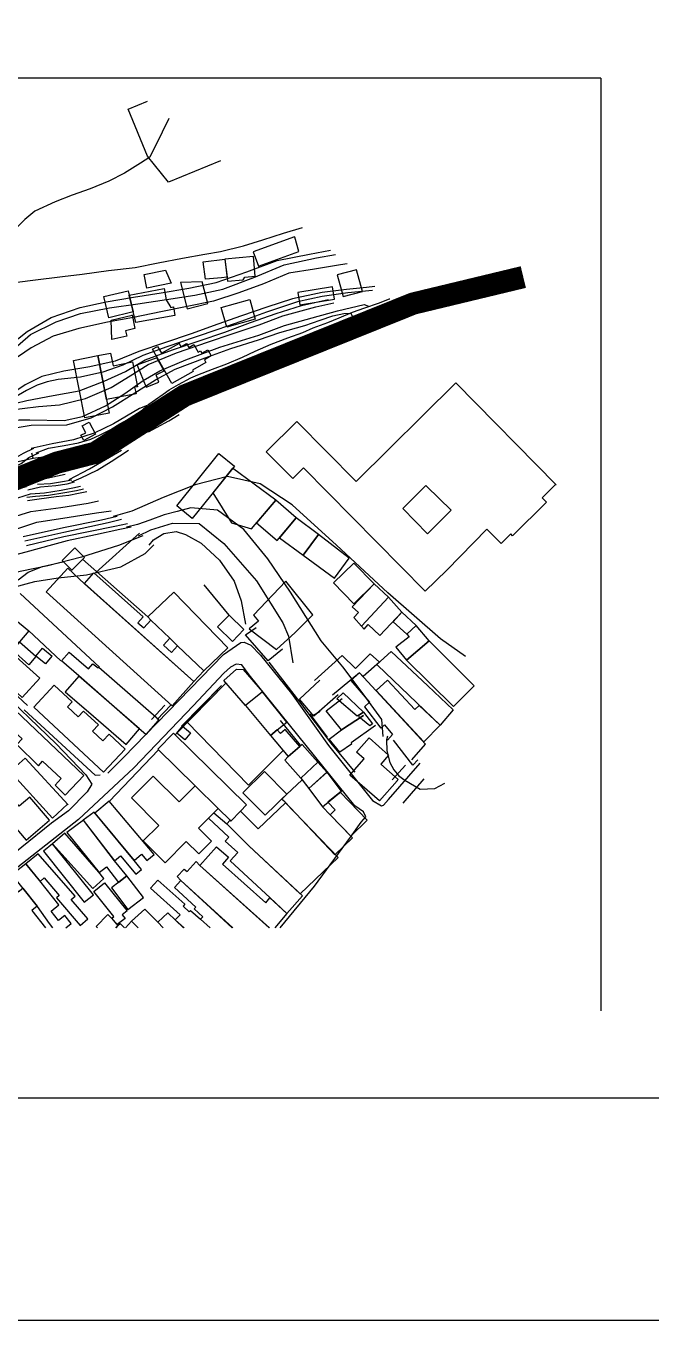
# Model space of a CAD drawing. Header units: millimetres. Extents: x 387 to 811, y 539 to 827.
# Drawn here: x 609.74 to 613.72, y 684.72 to 692.96 of the extents above; entities that cross this region are included whole.
import ezdxf

# ---------------------------------------------------------------- set-up
doc = ezdxf.new("R2010")
doc.units = ezdxf.units.MM
for name, color, linetype in [('7', 8, 'Continuous'), ('CORTE_PAPEL', 7, 'Continuous'), ('FORMATO', 6, 'Continuous')]:
    doc.layers.add(name, color=color, linetype=linetype)

msp = doc.modelspace()

# ---------------------------------------------------------------- linework, layer by layer
msp.add_line((613.3963, 692.6285, 74.5159), (599.8041, 692.6285, 74.5159))
at = {"layer": '7', "extrusion": (0.029306, 0.001412, 0.999569)}
for points, elevation in [([(661.8981, -641.1473), (661.7775, -640.811), (661.9488, -640.6854), (662.2544, -640.5759), (662.2992, -640.7008)], 92.124), ([(662.1814, -640.8319), (662.0978, -640.7861), (661.9416, -640.6989), (661.9066, -640.6385), (661.8473, -640.5324), (661.8017, -640.4318), (661.7595, -640.311), (661.7233, -640.1938), (661.6878, -640.0844), (661.6336, -639.9524), (661.5849, -639.8864), (661.5373, -639.8344), (661.3677, -639.8158), (661.3547, -639.7776), (661.3389, -639.7408), (661.1817, -639.7353), (661.1336, -639.6384), (661.0815, -639.4834), (661.041, -639.2721), (661.0572, -639.0006), (661.0566, -638.8933), (661.0584, -638.8214)], 92.124), ([(661.1159, -638.7534), (661.1412, -639.0743), (661.1542, -639.3612), (661.1747, -639.6666), (661.195, -639.9178), (661.2091, -640.1068), (661.2193, -640.2324), (661.2336, -640.4007), (661.2451, -640.5724), (661.2676, -640.7196), (661.2892, -640.8764), (661.3075, -641.0198), (661.3202, -641.1192), (661.3492, -641.2674), (661.3817, -641.3933), (661.4183, -641.526), (661.4482, -641.6481)], 92.124), ([(661.3091, -641.3272), (661.2153, -641.356), (661.2959, -641.618), (661.3878, -641.5962), (661.391, -641.594), (661.3091, -641.3272)], 92.124), ([(660.6798, -639.5956), (660.7649, -639.719), (660.8702, -639.8663), (660.9529, -640.0235), (661.0067, -640.2093), (661.0349, -640.3772), (661.0558, -640.5534), (661.0757, -640.7298), (661.0969, -640.9063), (661.1251, -641.082), (661.1824, -641.2812), (661.2465, -641.4784), (661.2771, -641.6846), (661.2945, -641.8192)], 92.124), ([(660.7161, -639.1955), (660.6917, -639.2894), (660.6505, -639.4353), (660.644, -639.523), (660.6532, -639.6148), (660.7428, -639.75), (660.8503, -639.8861), (660.9239, -640.0538), (660.969, -640.2113), (660.9962, -640.3968), (661.0133, -640.5788), (661.0308, -640.761), (661.0507, -640.9429), (661.0803, -641.1238), (661.1442, -641.3234), (661.2168, -641.5198), (661.2502, -641.7277), (661.2667, -641.8502)], 92.124), ([(661.2034, -641.9207), (661.1985, -641.8781), (661.1795, -641.7121), (661.1618, -641.5488), (661.1012, -641.3834), (661.051, -641.2231), (661.0075, -641.0598), (660.9816, -640.8916), (660.9557, -640.7212), (660.9274, -640.5469), (660.9048, -640.3788), (660.8738, -640.1955), (660.8331, -640.029), (660.7659, -639.8857), (660.6855, -639.755), (660.6006, -639.623), (660.5885, -639.4882), (660.6125, -639.3765), (660.6389, -639.3089), (660.6523, -639.2678)], 92.124), ([(661.2699, -641.1442), (661.1557, -641.1539), (661.1535, -641.1184), (661.1483, -641.0155), (661.2601, -641.0061), (661.2699, -641.1442)], 92.124), ([(661.2699, -641.1442), (661.2699, -641.1442), (661.1288, -641.155), (661.1329, -641.2548), (661.1492, -641.2668), (661.152, -641.3335), (661.2775, -641.3284), (661.2699, -641.1442)], 92.124), ([(661.1105, -640.6408), (661.1977, -640.6275), (661.2184, -640.7633), (661.1342, -640.7963), (661.1105, -640.6408)], 92.124), ([(661.163, -641.9801), (661.1363, -641.8554), (660.9961, -641.8853), (661.0228, -642.01), (661.163, -641.9801)], 92.124), ([(661.0499, -642.0916), (661.047, -642.0374), (661.0392, -641.9098), (661.0279, -641.7546), (660.9978, -641.5636), (660.9512, -641.3973), (660.9037, -641.2341), (660.8588, -641.0807), (660.8067, -640.9078), (660.7568, -640.7349), (660.7093, -640.5695), (660.656, -640.4161), (660.626, -640.2532), (660.6061, -640.0874), (660.5806, -639.9453), (660.533, -639.8366), (660.4708, -639.7367), (660.4501, -639.653), (660.4482, -639.5735), (660.4586, -639.5113), (660.4667, -639.4734)], 92.124), ([(660.8944, -640.5588), (661.0713, -640.5263), (661.1016, -640.7507), (661.0306, -640.7599), (660.9803, -640.7861), (660.9826, -640.8033), (660.9277, -640.8107), (660.8944, -640.5588)], 92.124), ([(660.966, -640.8912), (660.9938, -641.0241), (661.134, -640.9948), (661.1355, -640.8559), (660.966, -640.8912)], 92.124), ([(660.982, -641.8302), (661.0607, -641.8215), (661.0359, -641.5991), (660.9571, -641.6079), (660.982, -641.8302)], 92.124), ([(660.4044, -639.5441), (660.4055, -639.7), (660.4312, -639.8431), (660.456, -640.0125), (660.4767, -640.1785), (660.5312, -640.3399), (660.5854, -640.479), (660.6537, -640.6082), (660.7099, -640.785), (660.7588, -640.9571), (660.8064, -641.1222), (660.86, -641.2891), (660.9086, -641.4552), (660.953, -641.6175), (660.9813, -641.7894)], 92.124), ([(660.3748, -639.5781), (660.3725, -639.6471), (660.3737, -639.7115), (660.3828, -639.8101), (660.3903, -639.9158), (660.3945, -640.0495), (660.4274, -640.2165), (660.4898, -640.382), (660.5581, -640.5073), (660.6229, -640.6258), (660.6883, -640.809), (660.7491, -641.0162), (660.794, -641.1696), (660.8412, -641.3437), (660.893, -641.4957), (660.9402, -641.7096), (660.9596, -641.8256)], 92.124), ([(661.0259, -642.0736), (661.0178, -641.9169), (661.0027, -641.7531), (660.9777, -641.5944), (660.9201, -641.3941), (660.8686, -641.2272), (660.8259, -641.0794), (660.7823, -640.9329), (660.7307, -640.7491), (660.6829, -640.5949), (660.6282, -640.4629), (660.5884, -640.3349), (660.564, -640.1903), (660.5564, -640.0478), (660.5447, -639.977), (660.5263, -639.9135), (660.4957, -639.8425), (660.4558, -639.7654), (660.4276, -639.6478)], 92.124), ([(660.0444, -639.9418), (660.0768, -640.0746), (660.1018, -640.1414), (660.1161, -640.1946), (660.1378, -640.2497), (660.1533, -640.2844), (660.1695, -640.3255), (660.1931, -640.363), (660.2243, -640.4142), (660.2549, -640.4592), (660.2925, -640.5164), (660.3255, -640.5606), (660.3703, -640.618), (660.399, -640.6616), (660.4309, -640.712), (660.457, -640.7517), (660.4879, -640.8117), (660.5256, -640.8929), (660.5425, -640.9379), (660.5746, -641.0336), (660.6033, -641.1249), (660.6423, -641.228), (660.6768, -641.3108), (660.715, -641.4133), (660.7502, -641.5224), (660.7807, -641.6183), (660.8073, -641.6864), (660.8369, -641.78), (660.862, -641.8547), (660.8936, -641.941), (660.9169, -642.0198), (660.9438, -642.1093), (660.9673, -642.1811), (660.9678, -642.183)], 92.124), ([(660.9327, -640.3897), (661.0693, -640.3635), (661.0993, -640.521), (660.963, -640.5463), (660.9327, -640.3897)], 92.124), ([(660.8367, -641.1365), (660.9633, -641.1067), (661.0063, -641.291), (660.8798, -641.3205), (660.8367, -641.1365)], 92.124), ([(660.3024, -639.656), (660.3114, -639.7319), (660.3117, -639.7879), (660.3083, -639.8548), (660.2937, -640.0738), (660.314, -640.1918), (660.3734, -640.3414), (660.4467, -640.4675), (660.5237, -640.5876), (660.58, -640.6967), (660.6416, -640.8651), (660.7121, -641.0866), (660.7773, -641.3372), (660.8308, -641.5041), (660.871, -641.6816), (660.9066, -641.8453), (660.9397, -642.0182), (660.9273, -642.0448)], 92.124), ([(660.2562, -639.7085), (660.2734, -639.8635), (660.2639, -640.0901), (660.3029, -640.2461), (660.3648, -640.3846), (660.4472, -640.5321), (660.524, -640.6668), (660.5865, -640.7965), (660.6495, -640.9906), (660.701, -641.1557), (660.7463, -641.3338), (660.7864, -641.4717), (660.8247, -641.6325), (660.853, -641.7332), (660.8762, -641.8144), (660.889, -641.8861), (660.8883, -641.9308), (660.7795, -641.9723)], 92.124), ([(660.942, -640.5377), (660.945, -640.538), (660.8567, -640.5521), (660.8452, -640.4921), (660.8114, -640.4985), (660.7929, -640.4016), (660.9162, -640.4027), (660.942, -640.5377)], 92.124), ([(660.6955, -640.3081), (660.7073, -640.3899), (660.6265, -640.402), (660.6451, -640.5263), (660.4858, -640.5502), (660.483, -640.5308), (660.4407, -640.5393), (660.4407, -640.5393), (660.4146, -640.3503), (660.6955, -640.3081)], 92.124), ([(660.7191, -640.6564), (660.7359, -640.6899), (660.6909, -640.7128), (660.7503, -640.8313), (660.7491, -640.828), (660.7269, -640.8392), (660.7456, -640.8755), (660.7196, -640.8887), (660.7363, -640.9221), (660.6873, -640.9471), (660.6951, -640.9626), (660.6793, -640.9704), (660.6989, -641.0087), (660.6597, -641.0284), (660.6372, -640.9841), (660.6185, -640.9935), (660.5734, -640.9048), (660.566, -640.9086), (660.4955, -640.7697), (660.7191, -640.6564)], 92.124), ([(660.6731, -640.1517), (660.6955, -640.3081), (660.3269, -640.3623), (660.3037, -640.2066), (660.6731, -640.1517)], 92.124), ([(660.4795, -640.6055), (660.5084, -640.6881), (660.5547, -640.6718), (660.5782, -640.7249), (660.6625, -640.6831), (660.6221, -640.5532), (660.6233, -640.5549), (660.4795, -640.6055)], 92.124), ([(659.9187, -641.5819), (659.8538, -641.5098), (660.0328, -641.3492), (660.2166, -641.554), (659.8168, -641.9124), (660.4124, -642.5767), (659.7323, -643.1831), (659.7339, -643.1773), (659.6558, -643.09), (659.626, -643.1166), (659.4233, -642.8905), (659.4351, -642.88), (659.3763, -642.8146), (659.4732, -642.7276), (659.2245, -642.4623), (659.0971, -642.3183), (659.9187, -641.5819)], 92.124), ([(660.3629, -640.6072), (660.3462, -640.5563), (660.2571, -640.3864), (660.2038, -640.2598), (660.1665, -640.1274), (660.1484, -639.9912), (660.126, -639.8557)], 92.124), ([(660.0956, -639.8862), (660.1211, -639.9658), (660.1345, -640.0664), (660.1471, -640.1571), (660.1666, -640.2384), (660.1915, -640.2986), (660.2219, -640.3674), (660.255, -640.4273), (660.2773, -640.4736), (660.283, -640.5031), (660.19, -640.5667), (660.1964, -640.6119), (660.2208, -640.6583), (660.2599, -640.7386), (660.2963, -640.8072)], 92.124), ([(660.1603, -640.1927), (660.1942, -640.1761), (660.2092, -640.2071), (660.2531, -640.1857), (660.2754, -640.2313), (660.1976, -640.2693), (660.1603, -640.1927)], 92.124), ([(659.9155, -640.0867), (659.9784, -640.2207), (660.0864, -640.4284)], 92.124), ([(659.9011, -640.1037), (659.9234, -640.1648), (659.9667, -640.2693), (660.0173, -640.3609), (660.0858, -640.473)], 92.124), ([(659.6316, -640.8588), (659.7167, -640.7634), (660.0351, -641.0476), (659.95, -641.143), (659.6316, -640.8588)], 92.124), ([(659.787, -640.9975), (659.5912, -641.1074), (659.5474, -641.2318), (659.7208, -641.3945), (659.9378, -641.1297), (659.787, -640.9975)], 92.124), ([(658.6693, -642.5539), (658.7889, -642.3996), (659.0985, -642.0802), (659.4161, -641.7665), (659.6866, -641.497), (659.8295, -641.3016), (659.8879, -641.096), (659.8438, -640.887), (659.7722, -640.6795), (659.6968, -640.4761), (659.6682, -640.3566)], 92.124), ([(659.4619, -642.3494), (659.6038, -642.5073), (659.7617, -642.3607), (659.7684, -642.3549), (659.6288, -642.1996), (659.4619, -642.3494)], 92.124), ([(658.1861, -642.0049), (658.2936, -642.0029), (658.463, -641.8925), (658.642, -641.7708), (658.8129, -641.641), (659.1318, -641.4602), (659.35, -641.3263), (659.5446, -641.1828), (659.6754, -641.0221), (659.6984, -640.8519), (659.6807, -640.7655), (659.6623, -640.6814), (659.6336, -640.5881), (659.6098, -640.5089), (659.5951, -640.4383)], 92.124), ([(659.5824, -641.265), (659.4643, -641.3907), (659.6032, -641.5203), (659.7208, -641.3945), (659.5824, -641.265)], 92.124), ([(659.3632, -641.5519), (659.4904, -641.6553), (659.6032, -641.5203), (659.6032, -641.5203), (659.4818, -641.4065), (659.3632, -641.5519)], 92.124), ([(659.5365, -640.5102), (659.572, -640.5909), (659.6069, -640.7309), (659.5961, -640.9014), (659.4622, -641.0524), (659.2155, -641.2472), (658.9382, -641.4029), (658.8526, -641.4337), (658.6811, -641.4538)], 92.124), ([(659.475, -640.5764), (659.507, -640.6062), (659.5441, -640.6732), (659.5523, -640.7521), (659.5307, -640.8104), (659.4704, -640.907), (659.3562, -641.0194), (659.22, -641.1059), (659.0912, -641.1449), (658.9411, -641.165)], 92.124), ([(659.2069, -641.7444), (659.3297, -641.8432), (659.4904, -641.6553), (659.4904, -641.6553), (659.3632, -641.5519), (659.2069, -641.7444)], 92.124), ([(659.0374, -641.8602), (659.1594, -641.9962), (659.2968, -641.8731), (659.1786, -641.7373), (659.0374, -641.8602)], 92.124), ([(658.7722, -641.353), (658.8737, -641.4773), (658.9802, -641.595), (659.2039, -641.4342), (658.9976, -641.2175), (658.9566, -641.2485), (658.9111, -641.186), (658.7722, -641.353)], 92.124), ([(659.0694, -642.083), (659.1594, -641.9962), (659.0208, -641.8488), (658.9814, -641.8867), (658.9509, -641.8551), (658.8942, -641.9021), (659.0694, -642.083)], 92.124), ([(658.8942, -641.9021), (658.8744, -641.9175), (658.9015, -641.9454), (658.8293, -642.0154), (658.97, -642.1625), (659.0694, -642.083), (658.8942, -641.9021)], 92.124), ([(658.8299, -642.1872), (658.8819, -642.2492), (658.97, -642.1625), (658.9116, -642.105), (658.8299, -642.1872)], 92.124), ([(658.7803, -642.327), (658.8819, -642.2492), (658.8299, -642.1872), (658.8107, -642.2015), (658.7497, -642.113), (658.6646, -642.1773), (658.7803, -642.327)], 92.124), ([(658.6447, -641.987), (658.7239, -642.0834), (658.4933, -642.3059), (658.3333, -642.4597), (658.2395, -642.3709), (658.6416, -641.9908), (658.6447, -641.987)], 92.124), ([(658.3548, -642.4627), (658.4792, -642.6004), (658.7803, -642.327), (658.6646, -642.1773), (658.3548, -642.4627)], 92.124), ([(658.5628, -641.5854), (658.7138, -641.7687), (658.6261, -641.8512), (658.7163, -641.9488), (658.6589, -642.0061), (658.5737, -641.8976), (658.5984, -641.8754), (658.4643, -641.6971)], 92.124), ([(658.0273, -642.18), (658.1232, -642.2715), (658.5984, -641.8754), (658.5514, -641.8173), (658.4085, -641.9298), (658.3793, -641.8951), (658.2392, -641.9927), (658.2584, -642.0186), (658.1944, -642.0654), (658.1602, -642.0314)], 92.124), ([(658.3128, -640.7305), (658.5593, -640.998)], 91.9675), ([(658.3131, -640.7368), (658.5593, -640.998)], 91.9675), ([(658.4796, -641.9744), (658.5427, -642.0494), (658.3467, -642.2146), (658.3707, -642.2449), (658.2395, -642.3709), (658.1388, -642.2618), (658.4796, -641.9744)], 92.124), ([(658.5513, -639.6985), (658.4908, -639.7584)], 91.9675), ([(658.4392, -641.7228), (658.4746, -641.7652), (658.3456, -641.889), (658.3225, -641.8459), (658.4392, -641.7228)], 92.124), ([(658.4643, -639.7343), (658.0276, -640.1667), (658.0289, -640.1984)], 91.9675), ([(658.3644, -640.5411), (658.4509, -640.6321)], 91.9675), ([(658.3501, -641.5505), (658.1983, -641.6529)], 91.9675), ([(658.3342, -641.5594), (658.3669, -641.618)], 91.9675), ([(658.3255, -641.851), (658.3456, -641.889), (658.2703, -641.941), (658.2575, -641.9237), (658.3176, -641.8574)], 92.124), ([(658.3191, -641.3611), (658.1565, -641.4797)], 91.9675), ([(657.9075, -642.0546), (657.9962, -642.1437)], 91.9675), ([(657.756, -642.1172), (657.9028, -642.2578)], 91.9675)]:
    msp.add_lwpolyline(points, dxfattribs=dict(at, elevation=elevation))
at = {"layer": '7', "const_width": 0.1416, "elevation": 74.5159}
msp.add_lwpolyline([(609.4205, 689.9748), (609.933, 690.18), (610.1778, 690.2434), (610.7456, 690.6074), (612.2009, 691.1935), (612.9019, 691.3623)], dxfattribs=at)
at = {"layer": '7'}
for points in [[(608.1794, 690.0897, 74.0291), (608.1883, 689.9846, 74.0286), (608.3347, 689.9787, 74.0236), (608.4104, 689.9725, 74.021), (608.4849, 689.9597, 74.0183), (608.5487, 689.9442, 74.0161), (608.6438, 689.9265, 74.0128), (608.717, 689.9138, 74.0103), (608.7951, 689.9053, 74.0075), (608.8618, 689.8989, 74.0029), (608.956, 689.9004, 73.9862), (609.0533, 689.9154, 73.9831), (609.1366, 689.9403, 73.9802), (609.2121, 689.9716, 73.9777), (609.2947, 690.0059, 73.975), (609.3755, 690.0473, 73.9724), (609.4505, 690.0975, 73.9699), (609.4967, 690.1296, 73.9685), (609.5395, 690.1366, 73.9625), (609.609, 690.1625, 73.9557), (609.677, 690.1849, 73.9532), (609.7822, 690.2096, 73.9387), (609.7733, 690.24, 73.9391)], [(609.2835, 689.963, 73.8868), (609.3018, 689.9137, 73.8863), (609.3284, 689.8639, 73.8856), (609.3652, 689.8796, 73.8845), (609.4105, 689.9026, 73.8831), (609.4587, 689.9235, 73.8817), (609.518, 689.9494, 73.8799), (609.6006, 689.983, 73.8775), (609.6657, 690.0069, 73.8755), (609.7403, 690.0277, 73.8733), (609.6811, 690.1625, 73.8748), (609.7061, 690.1754, 73.8741), (609.7552, 690.214, 73.8726), (609.8187, 690.243, 73.8707)], [(609.2968, 690.0042, 73.8639), (609.3458, 690.0274, 73.8624), (609.4417, 690.0848, 73.8595), (609.5515, 690.1397, 73.8562), (609.6471, 690.1986, 73.8534), (609.7218, 690.2416, 73.8511), (609.7861, 690.2719, 73.8492)], [(609.7801, 690.2083, 73.8737), (609.8477, 690.2185, 73.8712)], [(609.689, 690.1446, 73.8796), (609.8016, 690.1706, 73.8668), (609.8766, 690.1945, 73.8549)], [(609.9861, 690.1058, 73.8613), (609.8205, 690.0696, 73.8662), (609.6691, 690.0302, 73.8756)], [(609.7476, 690.0079, 73.918), (609.8285, 690.0258, 73.9156), (609.9264, 690.0342, 73.9127), (609.9991, 690.0461, 73.9106), (610.0465, 690.0592, 73.9092)], [(609.8097, 690.0426, 73.8937), (609.8918, 690.0486, 73.8913), (609.9829, 690.0622, 73.8886), (610.0283, 690.0718, 73.8872)], [(609.6444, 689.9442, 73.966), (609.7655, 689.9825, 73.9624), (609.8554, 689.9888, 73.9597), (609.9601, 690.0044, 73.9566), (610.0346, 690.02, 73.9544), (610.0845, 690.0308, 73.9529)], [(609.7421, 689.9608, 73.9855), (609.7972, 689.9659, 73.9839), (609.8796, 689.9734, 73.9815), (609.9851, 689.9893, 73.9784), (610.0592, 690.0026, 73.9762), (610.1037, 690.0132, 73.9748)], [(609.7465, 689.9384, 74.0079), (609.8204, 689.9493, 74.0057), (609.9279, 689.9644, 74.0025), (610.0096, 689.9742, 74.0001), (610.0717, 689.9852, 73.9983), (610.1231, 689.9965, 73.9967)], [(609.5838, 689.813, 74.0801), (609.7671, 689.8701, 74.0747), (609.9584, 689.8952, 74.069), (610.1325, 689.9229, 74.0639), (610.1974, 689.9379, 74.062)], [(609.6095, 689.735, 74.1468), (609.8065, 689.8009, 74.1409), (610.0113, 689.8324, 74.1349), (610.1864, 689.8604, 74.1297), (610.2788, 689.8741, 74.127)], [(609.7179, 689.7108, 74.1885), (609.9758, 689.7667, 74.1809), (610.2166, 689.816, 74.1737), (610.3181, 689.8391, 74.1707)], [(610.3447, 689.8192, 74.1924), (610.2589, 689.7972, 74.195), (609.9776, 689.7366, 74.2033), (609.7294, 689.6804, 74.2107)], [(610.4811, 689.7152, 74.2783), (610.3264, 689.6519, 74.2829), (610.0904, 689.5781, 74.29), (609.8759, 689.5241, 74.2963), (609.6998, 689.4865, 74.3015), (609.4924, 689.4346, 74.3077), (609.3244, 689.3118, 74.3128), (609.1589, 689.1704, 74.3178), (608.967, 689.0778, 74.3236), (608.753, 689.0345, 74.3299), (608.5441, 688.9875, 74.3361), (608.3437, 688.9148, 74.3421), (608.1304, 688.8697, 74.3484), (607.9166, 688.8895, 74.3547), (607.8241, 688.8935, 74.3574), (607.6674, 688.9098, 74.3619), (607.5133, 688.9148, 74.3665), (607.3724, 688.8384, 74.3707), (607.2513, 688.7295, 74.3744), (607.1344, 688.6162, 74.378), (607.0159, 688.5051, 74.3816), (606.8915, 688.4017, 74.3854), (606.7574, 688.3131, 74.3895)], [(610.4052, 689.7701, 74.2356), (610.3346, 689.7537, 74.2377), (610.179, 689.7199, 74.2423), (609.9985, 689.6834, 74.2476), (609.9059, 689.6573, 74.2504), (609.7363, 689.6096, 74.2554), (609.502, 689.5477, 74.2624)], [(610.3828, 689.791, 74.2138), (610.3023, 689.773, 74.2162), (609.9773, 689.707, 74.2258), (609.7409, 689.6501, 74.2328)], [(610.1815, 689.4816, 74.4054), (610.4584, 689.7323, 74.3718)], [(606.7666, 688.2518, 74.4117), (606.9061, 688.3345, 74.4075), (607.0382, 688.4287, 74.4035), (607.163, 688.5341, 74.3997), (607.2857, 688.6424, 74.396), (607.4126, 688.7461, 74.3921), (607.5579, 688.8176, 74.3877), (607.7138, 688.8262, 74.3831), (607.8727, 688.822, 74.3785), (607.9421, 688.8192, 74.3765), (608.1655, 688.8179, 74.3699), (608.3891, 688.861, 74.3633), (608.6024, 688.9145, 74.357), (608.8226, 688.9438, 74.3505), (609.0466, 688.986, 74.3438), (609.2516, 689.0749, 74.3377), (609.4286, 689.2164, 74.3323), (609.5818, 689.3661, 74.3276), (609.7927, 689.4244, 74.3213), (609.9426, 689.4469, 74.3169), (610.122, 689.4666, 74.3116), (610.34, 689.5166, 74.3052), (610.4944, 689.6028, 74.3005), (610.5508, 689.6569, 74.2988)], [(610.096, 689.5666, 74.4063), (610.5127, 689.1993, 74.5148)], [(609.6866, 689.4343, 74.4066), (609.7505, 689.4834, 74.4044), (609.8427, 689.5188, 74.4126), (609.971, 689.5493, 74.4061)], [(610.8682, 689.4021, 74.5371), (611.0286, 689.209, 74.4254)], [(609.6999, 689.3465, 74.442), (610.2057, 688.8781, 74.6676)], [(609.9584, 688.9193, 74.6349), (609.7527, 689.112, 74.441)], [(611.3683, 688.9927, 74.5585), (611.278, 688.9191, 74.5612), (611.1349, 689.0843, 74.554), (611.2015, 689.1298, 74.584)], [(610.2577, 688.203, 74.4483), (610.3581, 688.3022, 74.4439), (610.9929, 688.9594, 74.3517), (611.1031, 689.0346, 74.3102), (611.126, 689.0365, 74.307), (611.168, 689.0172, 74.3029), (611.2293, 688.9536, 74.2994), (611.4264, 688.7102, 74.285), (611.6621, 688.3782, 74.2516), (611.9414, 688.0283, 74.2166), (611.9999, 687.9942, 74.2113), (612.0114, 687.9993, 74.211), (612.0442, 688.035, 74.2104), (612.2447, 688.2663, 74.1618)], [(609.3359, 688.8953, 74.4133), (609.5301, 688.7708, 74.4507), (609.9284, 688.3888, 74.4644), (610.1168, 688.1919, 74.47), (610.1553, 688.1338, 74.4662), (610.1265, 688.0845, 74.4714), (610.0069, 687.9632, 74.485), (609.9002, 687.8835, 74.4965), (609.5186, 687.5785, 74.5323), (609.4036, 687.4881, 74.5439), (609.1977, 687.3471, 74.5627), (609.0252, 687.218, 74.5792)], [(611.3553, 687.2176, 74.2828), (611.5721, 687.4829, 74.2392), (611.8023, 687.7963, 73.098), (611.871, 687.8898, 73.0959), (611.9005, 687.9255, 74.23), (611.884, 687.9571, 74.2309), (611.829, 687.9958, 73.097), (611.1568, 688.8293, 73.1155), (611.1098, 688.8925, 74.305), (611.0746, 688.8965, 74.3132), (611.0389, 688.879, 74.3143), (610.9955, 688.839, 74.3219), (610.8, 688.6309, 74.3569), (610.4236, 688.2371, 74.4575), (610.0711, 687.9073, 74.4791), (609.6544, 687.5819, 74.5385), (609.3449, 687.3626, 74.5528), (609.1629, 687.218, 74.5617)], [(611.2821, 688.9097, 74.5187), (611.4773, 688.6568, 74.4418), (611.6775, 688.3945, 74.4298), (611.8288, 688.2101, 74.3567)], [(610.6874, 688.4487, 74.4639), (611.0058, 688.7733, 74.4312)], [(611.7236, 688.7016, 74.4446), (611.5682, 688.5668, 74.4493), (611.4768, 688.6749, 74.455), (611.6074, 688.7946, 74.4472)], [(611.8843, 688.5703, 74.451), (611.745, 688.4785, 74.3646), (611.647, 688.6003, 74.3662), (611.7481, 688.6776, 74.364)], [(610.5714, 688.5448, 74.4344), (610.659, 688.6357, 74.4317)], [(611.9604, 688.5059, 74.4594), (611.8056, 688.3967, 74.4641), (611.8084, 688.3884, 74.4551), (611.7332, 688.3364, 74.4502), (611.667, 688.4199, 74.454), (611.745, 688.4785, 74.3646), (611.8843, 688.5703, 74.451)], [(611.3709, 688.3443, 74.4087), (611.1538, 688.1268, 74.3728), (610.7623, 688.5277, 74.4052)], [(612.0371, 688.4381, 74.1896), (612.0322, 688.4143, 74.1898), (612.0337, 688.3451, 74.1899), (612.0525, 688.271, 74.1894), (612.077, 688.2236, 74.1888), (612.1092, 688.1851, 74.1879), (612.1472, 688.1586, 74.1868), (612.2449, 688.1014, 74.184), (612.3379, 688.1055, 74.1813), (612.4016, 688.1383, 74.1794)], [(612.2296, 688.2884, 74.5275), (612.1982, 688.2541, 74.5284), (612.0753, 688.414, 74.5489)], [(610.2657, 688.0225, 74.4681), (610.5812, 688.3515, 74.6444)], [(610.8438, 687.6147, 74.6754), (610.9502, 687.7341, 74.6665), (611.0253, 687.667, 74.6624), (610.9872, 687.6241, 74.6631), (611.2625, 687.3779, 74.6525), (611.2897, 687.4084, 74.6518), (611.3974, 687.31, 74.6551), (611.3204, 687.2181, 74.6564)], [(609.9905, 687.218, 74.5991), (610.0248, 687.2457, 74.5983), (609.9842, 687.2963, 74.6075), (609.9446, 687.2637, 74.6399), (609.8962, 687.3246, 74.663), (609.946, 687.3646, 74.6709), (609.8245, 687.5167, 74.6783), (609.7368, 687.6258, 74.6926), (609.646, 687.5563, 74.6949), (609.7168, 687.4686, 74.8455), (609.8082, 687.3547, 74.8398), (609.8851, 687.2448, 74.6666), (609.9063, 687.2181, 74.6554)], [(610.722, 687.5202, 74.5633), (610.6993, 687.5444, 74.5716), (610.7427, 687.5908, 74.5819), (610.7624, 687.5776, 74.7606), (610.8207, 687.6399, 74.7775), (610.8424, 687.6159, 74.6754), (611.2866, 687.2183, 74.7647)], [(611.2835, 687.2181, 74.6575), (610.8438, 687.6147, 74.6754)], [(609.5025, 687.4483, 74.8626), (609.6156, 687.5373, 74.8508), (609.6866, 687.4467, 74.8462), (609.7159, 687.4699, 74.8455), (609.8078, 687.3553, 74.8399), (609.7743, 687.3289, 74.8454), (609.8611, 687.2184, 74.84)], [(610.6871, 687.2678, 74.5779), (610.7173, 687.3017, 74.5775), (610.5294, 687.4699, 74.5879), (610.5762, 687.5219, 74.5914), (610.7473, 687.3685, 74.5821), (610.7361, 687.3562, 74.5822), (610.7757, 687.3208, 74.5869), (610.7832, 687.3289, 74.5867), (610.848, 687.2731, 74.6282), (610.909, 687.2181, 74.6202)], [(610.9089, 687.2181, 74.6197), (610.848, 687.2731, 74.6282), (610.8623, 687.2889, 74.628), (610.8079, 687.3398, 74.6241), (610.8181, 687.3504, 74.6308), (610.6828, 687.474, 74.5529), (610.722, 687.5202, 74.5633), (611.0487, 687.218, 74.5792)], [(611.0527, 687.2182, 74.7146), (610.722, 687.5202, 74.5633)], [(610.4517, 687.218, 74.595), (610.4087, 687.2601, 74.5973), (610.4928, 687.3374, 74.5954), (610.5753, 687.254, 74.5864), (610.6094, 687.218, 74.5852)], [(610.1916, 687.2181, 74.6325), (610.1836, 687.2256, 74.6325), (610.2587, 687.3029, 74.6398), (610.3227, 687.235, 74.6544), (610.3189, 687.2377, 74.6386), (610.3227, 687.235, 74.6544)], [(610.3082, 687.2181, 74.6497), (610.3227, 687.235, 74.6544), (610.3366, 687.2464, 74.7978), (610.3634, 687.218, 74.5835)], [(610.3693, 687.218, 74.5804), (610.4082, 687.2601, 74.5796), (610.4514, 687.218, 74.5849)], [(610.5757, 687.2537, 74.5864), (610.6394, 687.3138, 74.5851), (610.6879, 687.2671, 74.5779), (610.7384, 687.218, 74.5788)], [(610.6095, 687.218, 74.5863), (610.5757, 687.2537, 74.5864)], [(610.7428, 687.218, 74.5799), (610.6871, 687.2678, 74.5779)], [(610.3227, 687.235, 74.6544), (610.3082, 687.2181, 74.6497)]]:
    msp.add_polyline3d(points, dxfattribs=at)
for points in [[(610.0296, 689.4958, 74.4103), (609.9676, 689.5577, 74.4029), (610.048, 689.638, 74.4008), (610.1097, 689.576, 74.3975)], [(609.8655, 689.3571, 74.5982), (610.0022, 689.5082, 74.5982), (610.1087, 689.4096, 74.543), (610.806, 688.7868, 74.5701), (610.806, 688.7868, 74.5723), (610.6681, 688.6316, 74.5746)], [(610.1083, 689.4099, 74.543), (610.1695, 689.4786, 74.5418), (610.4835, 689.1987, 74.5246), (610.4493, 689.1601, 74.5297), (610.4859, 689.1277, 74.5278), (610.5316, 689.1781, 74.5271), (610.6522, 689.0625, 74.5383), (610.6123, 689.0172, 74.5389), (610.6639, 688.9716, 74.545), (610.7007, 689.0128, 74.5446), (610.8678, 688.8542, 74.5262), (610.806, 688.7868, 74.5701)], [(609.4174, 689.1804, 74.5716), (609.4571, 689.2291, 74.5619), (609.4329, 689.2491, 74.5635), (609.5005, 689.3314, 74.562), (609.6177, 689.2356, 74.5695), (609.5908, 689.2027, 74.5766), (609.6398, 689.1629, 74.5898), (609.6604, 689.188, 74.5872), (609.7546, 689.1093, 74.5441), (609.6954, 689.039, 74.491), (609.6532, 688.9864, 74.5524)], [(611.0205, 689.001, 74.539), (610.8683, 688.8542, 74.5419), (610.8678, 688.8542, 74.5262), (610.7007, 689.0128, 74.5446), (610.6522, 689.0625, 74.5383), (610.5316, 689.1781, 74.5271), (610.5133, 689.1976, 74.5148), (610.6779, 689.3559, 74.5225)], [(609.3049, 689.0544, 74.7625), (609.4154, 689.1766, 74.7467), (609.5901, 689.0177, 74.7283), (609.5875, 689.0149, 74.7284), (609.6492, 688.9588, 74.7294), (609.6535, 688.9637, 74.7295), (609.8252, 688.8088, 74.7267), (609.7125, 688.685, 74.7378), (609.8252, 688.8088, 74.7267), (609.7127, 688.685, 74.7445), (609.5386, 688.8441, 74.7519), (609.5572, 688.8648, 74.7493), (609.499, 688.9175, 74.7525), (609.4792, 688.896, 74.7529)], [(610.9561, 689.1353, 74.427), (611.0298, 689.2098, 74.4254), (611.1239, 689.1169, 74.4225), (611.0502, 689.0424, 74.4239)], [(609.7986, 688.9456, 74.4654), (609.7558, 688.8925, 74.4861), (609.6514, 688.9864, 74.4917), (609.6954, 689.039, 74.491), (609.7999, 688.9489, 74.4654)], [(609.9041, 688.9473, 74.4727), (609.902, 688.9484, 74.4727), (609.8607, 688.8984, 74.4733), (609.8002, 688.9483, 74.4766), (609.8418, 688.9986, 74.476)], [(610.0724, 688.8218, 74.6478), (609.9628, 688.9177, 74.609), (610.012, 688.9742, 74.6081), (610.1351, 688.867, 74.6105), (610.1629, 688.899, 74.6101), (610.1961, 688.8729, 74.7139), (610.2011, 688.879, 74.707), (610.5825, 688.5445, 74.5942), (610.5779, 688.5392, 74.6146), (610.4992, 688.45, 74.6181), (610.458, 688.4849, 74.5798)], [(609.4486, 688.8096, 75.2147), (609.3676, 688.7385, 75.2167), (609.4497, 688.6597, 75.2122), (609.3982, 688.6049, 75.2201), (609.4584, 688.5357, 74.5826), (609.5248, 688.4917, 75.2199), (609.5775, 688.5476, 75.2167), (609.7131, 688.4223, 75.3058), (609.6779, 688.3852, 75.3019), (609.8169, 688.2494, 75.2897), (609.8427, 688.2793, 75.188), (609.9607, 688.168, 75.1905), (609.923, 688.1273, 75.2027), (609.9868, 688.0634, 75.1991), (610.1056, 688.189, 75.1966)], [(610.0731, 688.8213, 74.6478), (609.9859, 688.7204, 74.6674), (610.167, 688.565, 74.6531), (610.3741, 688.3863, 74.6015), (610.4587, 688.4843, 74.5798)], [(610.9951, 688.7929, 74.4281), (611.0766, 688.8645, 74.4265), (611.1185, 688.8635, 74.4246), (611.2419, 688.7201, 74.4174), (611.2418, 688.7201, 74.4129), (611.1339, 688.6341, 74.4155)], [(610.2301, 688.2093, 74.7022), (610.3673, 688.3563, 74.6933), (610.2658, 688.4511, 74.6945), (610.2263, 688.4087, 74.6953), (610.1605, 688.4702, 74.6989), (610.1976, 688.5097, 74.6982), (610.1033, 688.5973, 74.6921), (610.0694, 688.561, 74.6927), (610.0006, 688.6252, 74.6964), (610.0308, 688.6576, 74.696), (609.9172, 688.7634, 74.6931), (609.787, 688.6233, 74.7092)], [(611.2926, 688.4417, 74.4105), (611.3356, 688.4794, 74.4049), (611.396, 688.5286, 74.4057), (611.2419, 688.7201, 74.4174), (611.134, 688.6341, 74.4202)], [(610.7843, 688.4588, 74.4368), (610.7787, 688.4535, 74.4325), (610.747, 688.4155, 74.4375), (610.6961, 688.4581, 74.44), (610.7328, 688.502, 74.4393)], [(611.4064, 688.309, 74.4082), (611.4789, 688.3718, 74.3862), (611.3866, 688.4809, 74.3919), (611.3565, 688.4551, 74.3924), (611.3356, 688.4794, 74.4049), (611.3353, 688.4792, 74.4004), (611.2928, 688.4417, 74.4172)], [(609.7388, 687.7753, 74.7518), (609.8871, 687.9033, 74.7302), (609.7608, 688.0503, 74.7377), (609.6935, 687.9919, 74.7548), (609.6362, 688.0586, 74.7582), (609.6635, 688.0821, 74.7578), (609.3927, 688.397, 74.7716), (609.3673, 688.3751, 74.7721), (609.2955, 688.459, 74.7898), (609.1987, 688.3756, 74.7919), (609.3413, 688.2146, 74.7834), (609.3703, 688.2417, 74.7828), (609.4618, 688.1356, 74.7843), (609.4431, 688.1197, 74.7849)], [(611.1406, 688.0013, 74.6397), (611.1027, 687.9611, 74.6424), (611.0408, 687.8982, 74.6683), (611.0367, 687.9028, 74.6619), (610.9594, 687.9772, 74.6773), (610.814, 688.123, 74.6856), (610.5754, 688.355, 74.6786), (610.6757, 688.4582, 74.6654)], [(611.7983, 688.1909, 74.378), (611.8898, 688.2949, 74.3671), (611.8413, 688.3375, 74.3631), (611.9206, 688.4274, 74.3616), (612.0448, 688.3181, 74.3704), (611.9942, 688.26, 74.3897), (612.1053, 688.1623, 74.3899), (612.1001, 688.1563, 74.3901), (612.0991, 688.1543, 74.3812), (611.9859, 688.0259, 74.3853)], [(611.4937, 688.3847, 74.4464), (611.4789, 688.3718, 74.3862), (611.4064, 688.309, 74.4082), (611.3846, 688.2861, 74.4849), (611.485, 688.1715, 74.479), (611.5942, 688.2722, 74.4362)], [(609.636, 688.2125, 74.6624), (609.7309, 688.2992, 74.6602), (610.0057, 688.001, 74.6445), (610.0011, 688.0048, 74.6491), (609.9052, 687.9172, 74.6534)], [(611.6516, 688.2082, 74.442), (611.5944, 688.2722, 74.4429), (611.485, 688.1715, 74.479), (611.5376, 688.1061, 74.4892)], [(610.4083, 688.0453, 74.6994), (610.5472, 688.1841, 74.697), (610.711, 688.0201, 74.6877), (610.814, 688.123, 74.6856), (610.9594, 687.9772, 74.6773), (610.8347, 687.8526, 74.6796), (610.9173, 687.7695, 74.6753), (610.8362, 687.6884, 74.6766), (610.7568, 687.7679, 74.6811), (610.6216, 687.6325, 74.6839), (610.4834, 687.771, 74.6916), (610.583, 687.8704, 74.6899)], [(611.1175, 688.0773, 74.498), (611.2547, 688.2126, 74.4949), (611.3965, 688.0688, 74.4963), (611.2583, 687.9346, 74.4988)], [(611.3833, 688.0197, 74.626), (611.3639, 688.0374, 74.5036), (611.4938, 688.1614, 74.501), (611.5376, 688.1061, 74.4892), (611.6241, 687.9894, 74.4772), (611.6733, 687.9371, 74.4788), (611.8158, 687.791, 74.4887), (611.7027, 687.6823, 74.502)], [(611.7454, 688.0875, 74.454), (611.6526, 688.2083, 74.4779), (611.5376, 688.1061, 74.4892), (611.6241, 687.9894, 74.4772)], [(611.7379, 688.0807, 74.4453), (611.7454, 688.0875, 74.454), (611.6584, 688.0173, 74.4674), (611.7051, 687.9685, 74.4645), (611.6733, 687.9371, 74.4788), (611.8045, 687.8017, 74.4354), (611.9091, 687.9031, 74.4243)], [(610.2667, 688.0248, 74.5674), (610.1752, 687.9476, 74.5718), (610.4251, 687.6475, 74.5411), (610.4727, 687.6874, 74.5399), (610.5065, 687.6473, 74.5378), (610.5521, 687.6859, 74.5369)], [(611.7235, 687.665, 74.6338), (611.4827, 687.4351, 74.6381), (611.1559, 687.7397, 74.6564), (611.014, 687.8797, 74.651), (611.0367, 687.9028, 74.6619), (611.0406, 687.8982, 74.6616), (611.1027, 687.9611, 74.6424), (611.2146, 687.8475, 74.6359), (611.3885, 688.0143, 74.6259)], [(610.1039, 687.9038, 74.6772), (609.9976, 687.8254, 74.6707), (610.2017, 687.5706, 74.6694), (610.2483, 687.6066, 74.6682), (610.3249, 687.5073, 74.6591), (610.3786, 687.548, 74.6577), (610.3002, 687.6443, 74.5547)], [(610.1699, 687.9545, 74.5854), (610.1015, 687.9037, 74.5938), (610.3003, 687.6441, 74.5547), (610.3386, 687.6763, 74.5427), (610.4359, 687.5593, 74.5277), (610.4726, 687.59, 74.5313), (610.4251, 687.6475, 74.5411)], [(611.4972, 687.4214, 74.6332), (611.3968, 687.31, 74.6347), (611.2898, 687.4082, 74.6518), (611.036, 687.6439, 74.6524), (611.084, 687.697, 74.6023), (611.0047, 687.7707, 74.5978), (611.0271, 687.7948, 74.6018), (610.8976, 687.9166, 74.6379), (610.9315, 687.9502, 74.6463), (611.014, 687.8797, 74.651), (611.1559, 687.7397, 74.6564)], [(610.1616, 687.4679, 74.6489), (610.2315, 687.5313, 74.6271), (610.2009, 687.5715, 74.6694), (609.9846, 687.8207, 74.6619), (609.9059, 687.7518, 74.6639)], [(609.9057, 687.7518, 74.6594), (609.8474, 687.7055, 74.6787), (610.1081, 687.3814, 74.6964), (610.1664, 687.4283, 74.7018)], [(609.8148, 687.6899, 74.6839), (609.7366, 687.6258, 74.6859), (609.8269, 687.5136, 74.6782), (609.8523, 687.5354, 74.6774), (609.9488, 687.424, 74.6718), (609.9314, 687.4086, 74.6721), (610.0825, 687.2336, 74.6428), (610.1305, 687.2755, 74.6418), (610.0247, 687.3987, 74.6753), (610.0492, 687.4197, 74.6837)], [(610.3792, 687.3279, 74.6695), (610.3809, 687.3257, 74.6694), (610.3492, 687.3008, 74.6544), (610.3674, 687.2781, 74.6535), (610.3171, 687.2381, 74.6546), (610.2835, 687.2802, 74.6564), (610.2959, 687.2898, 74.6764), (610.1676, 687.4495, 74.6643), (610.2374, 687.5051, 74.6713)], [(610.386, 687.335, 74.6762), (610.4846, 687.4104, 74.6562), (610.3791, 687.5489, 74.651), (610.2801, 687.4732, 74.6625)]]:
    msp.add_polyline3d(points, close=True, dxfattribs=at)
at = {"layer": 'CORTE_PAPEL', "elevation": 74.5159}
msp.add_lwpolyline([(598.3883, 684.7196), (682.4883, 684.7196), (682.4883, 812.1146), (598.3883, 812.1146)], close=True, dxfattribs=at)
at = {"layer": 'FORMATO', "elevation": 74.5159}
msp.add_lwpolyline([(599.8041, 693.2146), (599.8041, 686.1355), (681.0724, 686.1355), (681.0724, 693.2146)], close=True, dxfattribs=at)
msp.add_lwpolyline([(613.3963, 692.6285), (613.3963, 686.6897)], dxfattribs=at)

doc.saveas('drawing.dxf')
